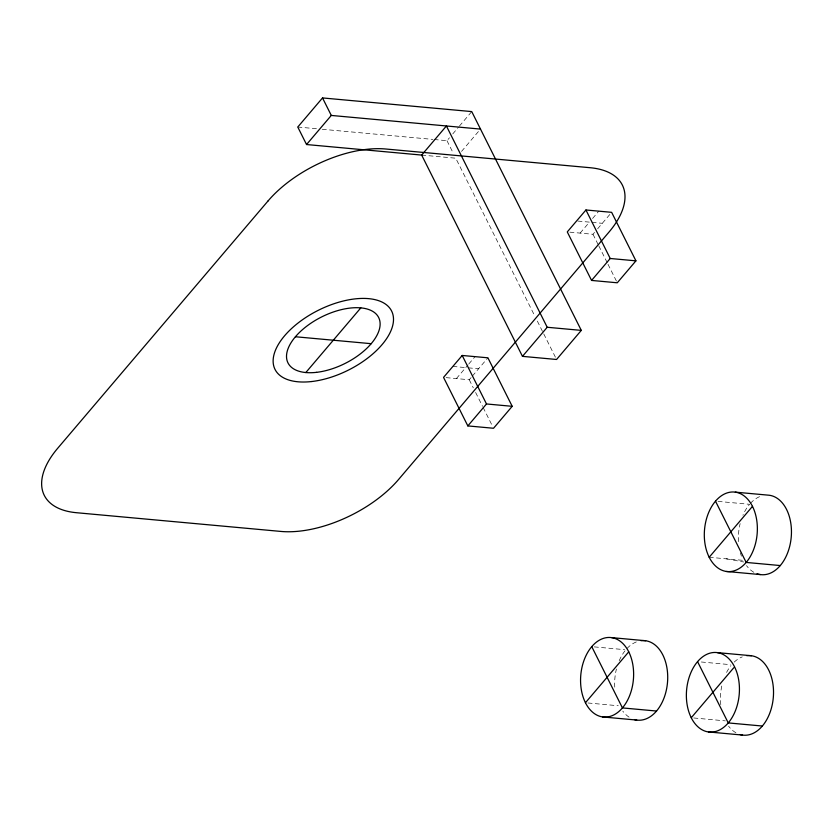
<?xml version="1.0" encoding="UTF-8"?>
<svg xmlns="http://www.w3.org/2000/svg" width="833" height="833" viewBox="0 0 833 833"><rect width="100%" height="100%" fill="white"/><g stroke="black" fill="none" stroke-linecap="round" stroke-linejoin="round"><path stroke-width="0.62" stroke-dasharray="4.17 3.12" d="M434.128 139.507L446.988 140.694L449.466 137.778M452.767 133.905L458.535 127.116M459.368 126.137L471.738 111.591M461.534 151.408L478.85 131.041M456.39 378.578L468.052 364.864M468.833 363.948L475.06 356.639M580.132 233.094L589.462 222.13L576.613 220.953M592.575 218.475L598.792 211.155M446.113 377.641L469.25 379.754L471.582 377.016M472.353 376.099L487.909 357.815M569.845 232.157L592.981 234.271L594.543 232.449M597.646 228.783L611.641 212.332M297.777 127.032L317.071 128.792M322.225 129.271L432.837 139.392M421.665 155.073L455.755 158.197L534.994 316.436M592.034 222.359L602.311 223.306M452.871 366.426L465.72 367.603M468.292 367.842L478.579 368.78M718.025 501.404L749.585 504.298A39.922 26.396 -84.8 0 0 742.942 515.221M709.185 557.267L743.275 560.38M594.283 646.887L624.594 649.657M701.355 661.996L730.395 664.661M587.973 702.979L618.273 705.749M693.774 717.973L725.345 720.868M726.23 558.818L743.682 561.983M592.981 234.271L598.188 244.663M598.771 245.818L607.444 263.145M608.017 264.3L616.691 281.627M446.988 140.694L453.017 152.72M537.327 321.09L543.158 332.721M543.741 333.887L556.559 359.481M469.25 379.754L473.29 387.834M475.612 392.458L482.546 406.317M483.13 407.472L492.376 425.955M735.914 732.769A39.922 26.396 -84.8 0 1 728.573 726.126M720.795 704.676A39.922 26.396 -84.8 0 1 722.211 684.07M726.574 672.408A39.922 26.396 -84.8 0 1 730.957 665.619M734.175 662.12A39.922 26.396 -84.8 0 1 742.255 656.883M753.844 572.292A39.922 26.396 -84.8 0 1 746.503 565.638M741.453 556.163A39.922 26.396 -84.8 0 1 740.35 552.758M738.507 541.658A39.922 26.396 -84.8 0 1 740.141 523.593M750.408 503.371A39.922 26.396 -84.8 0 1 761.331 495.999M629.071 717.14A39.922 26.396 -84.8 0 1 622.772 711.122M614.764 687.142A39.922 26.396 -84.8 0 1 616.41 669.066M619.211 660.704A39.922 26.396 -84.8 0 1 638.734 641.15"/><path stroke-width="1.25" d="M581.299 330.389L547.208 327.265L446.415 125.981L421.665 155.073L522.468 356.357L556.559 359.481L581.299 330.389L471.738 111.591L322.527 97.93L297.777 127.032L306.544 144.536L422.31 155.136M306.544 144.536L331.295 115.433L480.506 129.094M305.815 372.549L360.814 307.877M462.2 355.462L443.541 377.401L467.834 425.913L493.532 428.266L512.201 406.317L487.909 357.815L462.2 355.462L486.493 403.963L512.201 406.317M585.943 209.978L567.273 231.918L591.565 280.429L617.274 282.783L635.933 260.844L611.641 212.332L585.943 209.978L610.225 258.49L635.933 260.844M522.468 356.357L547.208 327.265M467.834 425.913L486.493 403.963M591.565 280.429L610.225 258.49M585.443 702.74L628.759 651.822M709.185 557.267L752.491 506.339M691.255 717.744L733.821 667.691M295.434 336.751L371.195 343.685M735.3 492.147A39.922 26.396 -84.8 0 1 751.262 554.799A39.922 26.396 -84.8 0 1 705.957 548.468A39.922 26.396 -84.8 0 1 735.3 492.147L769.39 495.26A39.922 26.396 -84.8 0 1 790.736 541.169A39.922 26.396 -84.8 0 1 757.082 573.77M780.271 565.555L746.181 562.431L715.495 501.174M726.376 571.469L760.467 574.583M611.568 637.62A39.922 26.396 -84.8 0 1 627.52 700.282A39.922 26.396 -84.8 0 1 582.215 693.951A39.922 26.396 -84.8 0 1 611.568 637.62L645.658 640.744M717.369 652.624A39.922 26.396 -84.8 0 1 733.332 715.287A39.922 26.396 -84.8 0 1 688.016 708.945A39.922 26.396 -84.8 0 1 717.369 652.624L751.46 655.738M656.529 711.038L622.438 707.915L591.763 646.658M762.33 726.032L728.25 722.919L697.565 661.652M602.634 716.942L636.724 720.066M708.446 731.947L742.526 735.07M322.527 97.93L331.295 115.433M746.847 655.706A39.922 26.396 -84.8 0 1 773.326 697.315A39.922 26.396 -84.8 0 1 740.277 734.602M641.035 640.712A39.922 26.396 -84.8 0 1 667.514 682.321A39.922 26.396 -84.8 0 1 634.465 719.597M268.049 200.951L57.696 448.269A91.255 46.867 -26.6 0 0 76.376 512.701L280.908 531.433A91.255 46.867 -26.6 0 0 398.58 479.475L608.933 232.157A91.255 46.867 -26.6 0 0 590.253 167.725L385.721 149.003A91.255 46.867 -26.6 0 0 268.049 200.951M311.771 381.524A65.193 33.476 -26.6 0 0 392.76 313.968A65.193 33.476 -26.6 0 0 295.423 325.151A65.193 33.476 -26.6 0 0 311.771 381.524M316.55 372.341A50.698 26.042 -26.6 0 0 379.546 319.799A50.698 26.042 -26.6 0 0 303.837 328.494A50.698 26.042 -26.6 0 0 316.55 372.341"/></g></svg>
